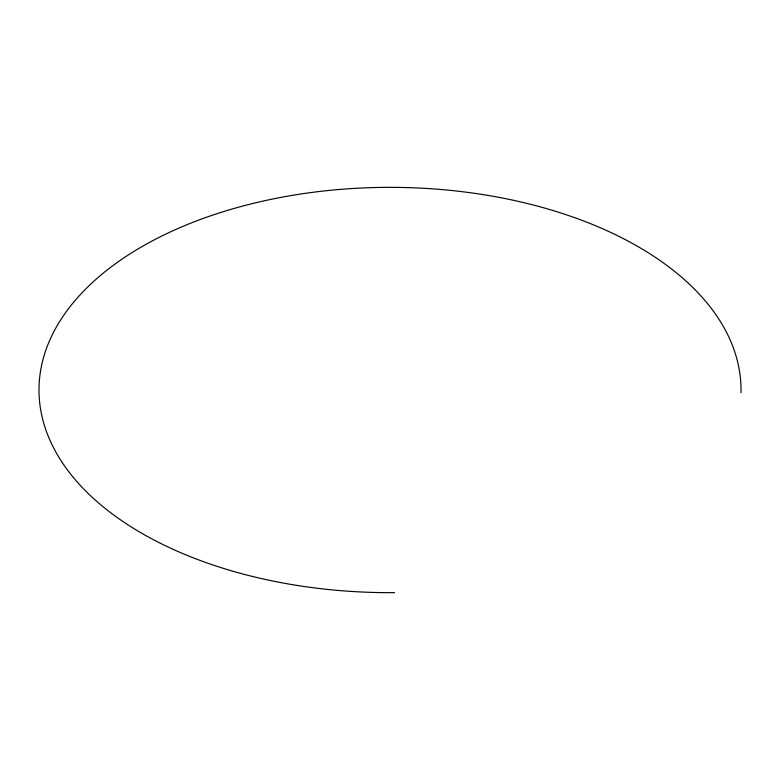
<?xml version="1.0" encoding="UTF-8"?>
<svg xmlns="http://www.w3.org/2000/svg" width="780" height="780" viewBox="0 0 780 780"><rect width="100%" height="100%" fill="white"/><g stroke="black" fill="none" stroke-linecap="round" stroke-linejoin="round"><path stroke-width="1.17" d="M394.573 592.644A351.019 202.654 0 0 1 39 390.887A351.019 202.654 0 0 1 391.531 187.356A351.019 202.654 0 0 1 741 392.642"/></g></svg>
